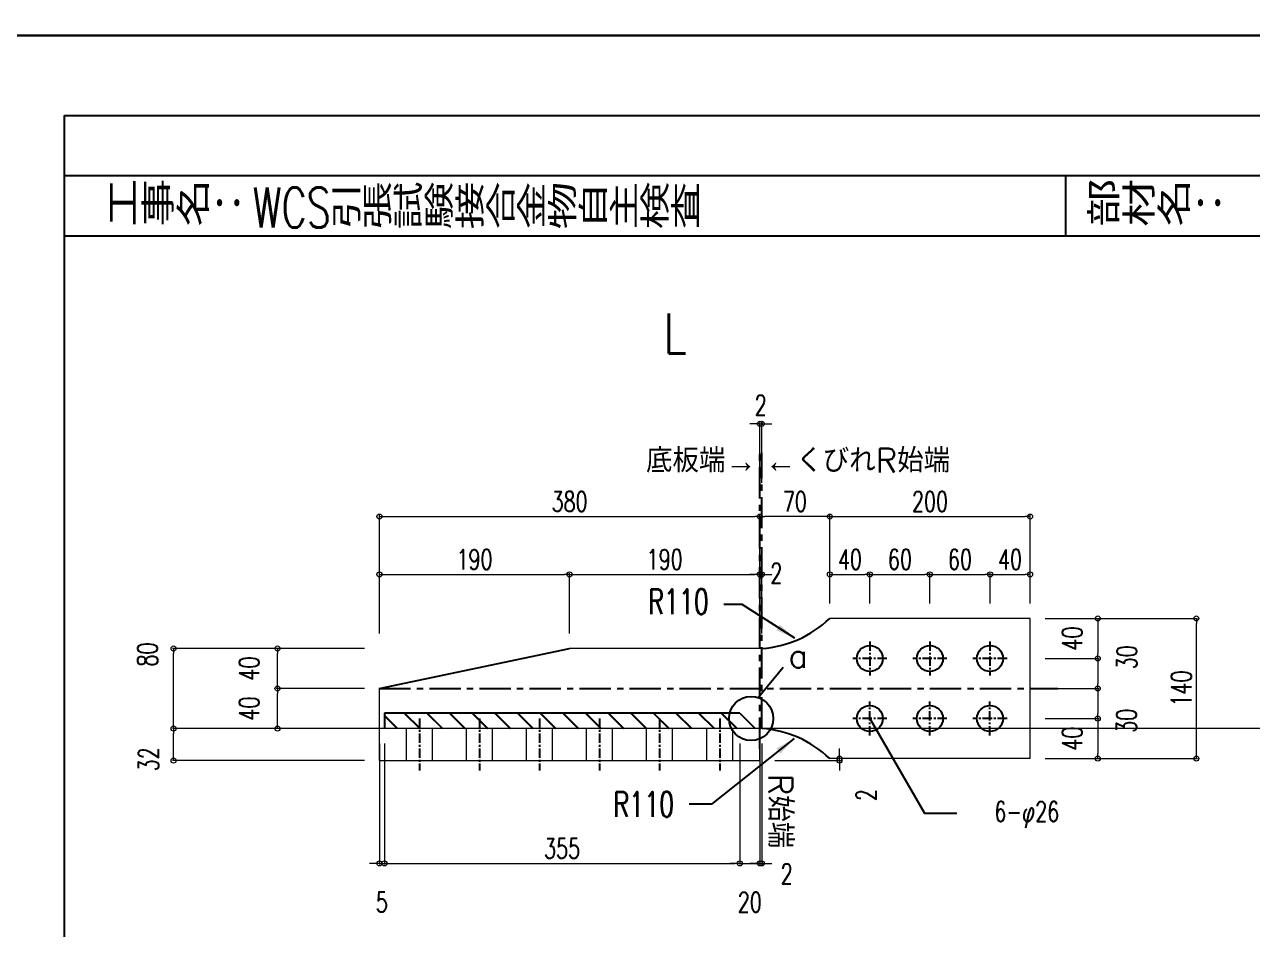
# Model space of a CAD drawing. Header units: millimetres. Extents: x -11384 to 29624, y 0 to 17788.
# Drawn here: x 11229 to 12456, y 1483 to 2387 of the extents above; entities that cross this region are included whole.
import ezdxf
from ezdxf.enums import TextEntityAlignment as Align

# ---------------------------------------------------------------- set-up
doc = ezdxf.new("R2010")
doc.units = ezdxf.units.MM
doc.header["$LTSCALE"] = 5
for name, pattern in [('ACAD_ISO03W100', [30, 12, -18]), ('CENTER1', [10, 6.25, -1.25, 1.25, -1.25]), ('JIS_08_50', [53, 50, -1.125, 0.75, -1.125])]:
    doc.linetypes.add(name, pattern=pattern)
doc.layers.get('0').update_dxf_attribs({"color": 255})
doc.layers.get('DEFPOINTS').update_dxf_attribs({"color": 255})
for name, color, linetype in [('CENTER', 2, 'JIS_08_50'), ('LAYER6', 7, 'Continuous'), ('寸法', 4, 'Continuous'), ('溶接', 241, 'Continuous'), ('補助線', 7, 'ACAD_ISO03W100'), ('金物', 142, 'Continuous')]:
    doc.layers.add(name, color=color, linetype=linetype)
doc.styles.add('KANJI', font='simplex.shx', dxfattribs={"width": 0.7, "bigfont": 'extfont2.shx'})
doc.styles.get("Standard").update_dxf_attribs({"font": 'simplex.shx', "width": 0.7, "height": 2.5, "bigfont": '@extfont2.shx'})
doc.styles.add('SUNPOU', font='simplex.shx', dxfattribs={"width": 0.7, "bigfont": 'extfont2.shx'})
doc.dimstyles.new('コピー(2) - Standard', dxfattribs={"dimtxt": 25, "dimasz": 20, "dimexe": 0.18, "dimexo": 0.0625, "dimgap": 15, "dimtad": 1, "dimdec": 0, "dimzin": 0, "dimdsep": 46, "dimtxsty": 'Standard', "dimblk": 'DOTSMALL', "dimcen": 0.09, "dimadec": 0, "dimazin": 0, "dimtfac": 1, "dimtdec": 0, "dimtofl": 0, "dimtmove": 0, "dimatfit": 3, "dimfxl": 0, "dimtolj": 1, "dimtzin": 0, "dimarcsym": 0})
doc.dimstyles.new('一般寸法-小さめ', dxfattribs={"dimscale": 10, "dimtxt": 2, "dimasz": 0.5, "dimexe": 0.125, "dimexo": 1.5, "dimgap": 0.5, "dimtad": 1, "dimtxsty": 'KANJI', "dimblk": 'ORIGIN', "dimcen": 0, "dimclrd": 256, "dimclre": 256, "dimclrt": 256, "dimadec": 0, "dimazin": 0, "dimtfac": 1, "dimtmove": 2, "dimatfit": 2, "dimfxl": 0, "dimtolj": 2, "dimlwd": 5, "dimlwe": 5, "dimarcsym": 0})

# ---------------------------------------------------------------- blocks, each defined once
blk = doc.blocks.new('_Origin')
at = {"color": 0, "linetype": 'ByBlock', "lineweight": -2}
blk.add_line((0, 0), (-1, 0), dxfattribs=at)
blk.add_circle((0, 0), 0.5, dxfattribs=at)
blk = doc.blocks.new('*D1126')
at = {"layer": 'DEFPOINTS', "color": 0, "transparency": 16777216}
for p in [(11378.1, 1763.7), (11583.6, 1763.7), (11583.6, 1683.7)]:
    blk.add_point(p, dxfattribs=at)
at = {"layer": '寸法', "lineweight": 5, "transparency": 16777216}
for p, q in [((11568.6, 1763.7), (11376.9, 1763.7)), ((11378.1, 1688.7), (11378.1, 1758.7)), ((11568.6, 1683.7), (11376.9, 1683.7))]:
    blk.add_line(p, q, dxfattribs=at)
at = {"layer": '寸法', "lineweight": 5, "transparency": 16777216, "xscale": 5, "yscale": 5, "zscale": 5}
for p, rotation in [((11378.1, 1763.7), 90), ((11378.1, 1683.7), 270)]:
    blk.add_blockref('_Origin', p, dxfattribs=dict(at, rotation=rotation))
at = {"layer": '寸法', "transparency": 16777216, "insert": (11351.9, 1757.7), "char_height": 20, "attachment_point": 5, "rotation": 90, "style": 'KANJI'}
blk.add_mtext('\\A2;80', dxfattribs=at)
blk = doc.blocks.new('*D1139')
at = {"layer": 'DEFPOINTS', "color": 0, "transparency": 16777216}
for p in [(11378.1, 1683.7), (12800.3, 1683.7), (11583.6, 1651.7)]:
    blk.add_point(p, dxfattribs=at)
at = {"layer": '寸法', "lineweight": 5, "transparency": 16777216}
for p, q in [((12785.3, 1683.7), (11376.9, 1683.7)), ((11378.1, 1656.7), (11378.1, 1678.7)), ((11568.6, 1651.7), (11376.9, 1651.7))]:
    blk.add_line(p, q, dxfattribs=at)
at = {"layer": '寸法', "lineweight": 5, "transparency": 16777216, "xscale": 5, "yscale": 5, "zscale": 5}
for p, rotation in [((11378.1, 1683.7), 90), ((11378.1, 1651.7), 270)]:
    blk.add_blockref('_Origin', p, dxfattribs=dict(at, rotation=rotation))
at = {"layer": '寸法', "transparency": 16777216, "insert": (11353.1, 1653), "char_height": 20, "attachment_point": 5, "rotation": 90, "style": 'KANJI'}
blk.add_mtext('\\A2;32', dxfattribs=at)
blk = doc.blocks.new('*D1170')
at = {"layer": 'DEFPOINTS', "color": 0, "transparency": 16777216}
for p in [(11963.6, 1895.5), (11583.6, 1763.7), (11963.6, 1763.7)]:
    blk.add_point(p, dxfattribs=at)
at = {"layer": '寸法', "lineweight": 5, "transparency": 16777216}
for p, q in [((11583.6, 1778.7), (11583.6, 1896.8)), ((11588.6, 1895.5), (11958.6, 1895.5)), ((11963.6, 1778.7), (11963.6, 1896.8))]:
    blk.add_line(p, q, dxfattribs=at)
at = {"layer": '寸法', "lineweight": 5, "transparency": 16777216, "xscale": 5, "yscale": 5, "zscale": 5, "rotation": 180}
blk.add_blockref('_Origin', (11583.6, 1895.5), dxfattribs=at)
at = {"layer": '寸法', "lineweight": 5, "transparency": 16777216, "xscale": 5, "yscale": 5, "zscale": 5}
blk.add_blockref('_Origin', (11963.6, 1895.5), dxfattribs=at)
at = {"layer": '寸法', "transparency": 16777216, "insert": (11773.6, 1910.5), "char_height": 20, "attachment_point": 5, "style": 'KANJI'}
blk.add_mtext('\\A2;380', dxfattribs=at)
blk = doc.blocks.new('*D1171')
at = {"layer": 'DEFPOINTS', "color": 0, "transparency": 16777216}
for p in [(11963.6, 1895.5), (12033.6, 1795.2), (11963.6, 1763.7)]:
    blk.add_point(p, dxfattribs=at)
at = {"layer": '寸法', "lineweight": 5, "transparency": 16777216}
for p, q in [((11963.6, 1778.7), (11963.6, 1896.8)), ((12028.6, 1895.5), (11968.6, 1895.5)), ((12033.6, 1810.2), (12033.6, 1896.8))]:
    blk.add_line(p, q, dxfattribs=at)
at = {"layer": '寸法', "lineweight": 5, "transparency": 16777216, "xscale": 5, "yscale": 5, "zscale": 5, "rotation": 180}
blk.add_blockref('_Origin', (11963.6, 1895.5), dxfattribs=at)
at = {"layer": '寸法', "lineweight": 5, "transparency": 16777216, "xscale": 5, "yscale": 5, "zscale": 5}
blk.add_blockref('_Origin', (12033.6, 1895.5), dxfattribs=at)
at = {"layer": '寸法', "transparency": 16777216, "insert": (11998.6, 1910.5), "char_height": 20, "attachment_point": 5, "style": 'KANJI'}
blk.add_mtext('\\A2;70', dxfattribs=at)
blk = doc.blocks.new('*D1172')
at = {"layer": 'DEFPOINTS', "color": 0, "transparency": 16777216}
for p in [(12233.6, 1793.7), (12399.7, 1793.7), (12233.6, 1653.7)]:
    blk.add_point(p, dxfattribs=at)
at = {"layer": '寸法', "lineweight": 5, "transparency": 16777216}
for p, q in [((12248.6, 1793.7), (12400.9, 1793.7)), ((12399.7, 1658.7), (12399.7, 1788.7)), ((12248.6, 1653.7), (12400.9, 1653.7))]:
    blk.add_line(p, q, dxfattribs=at)
at = {"layer": '寸法', "lineweight": 5, "transparency": 16777216, "xscale": 5, "yscale": 5, "zscale": 5}
for p, rotation in [((12399.7, 1793.7), 90), ((12399.7, 1653.7), 270)]:
    blk.add_blockref('_Origin', p, dxfattribs=dict(at, rotation=rotation))
at = {"layer": '寸法', "transparency": 16777216, "insert": (12384.7, 1723.7), "char_height": 20, "attachment_point": 5, "rotation": 90, "style": 'KANJI'}
blk.add_mtext('\\A2;140', dxfattribs=at)
blk = doc.blocks.new('*D1185')
at = {"layer": 'DEFPOINTS', "color": 0, "transparency": 16777216}
for p in [(12233.6, 1895.5), (12033.6, 1795.2), (12233.6, 1793.7)]:
    blk.add_point(p, dxfattribs=at)
at = {"layer": '寸法', "lineweight": 5, "transparency": 16777216}
for p, q in [((12033.6, 1810.2), (12033.6, 1896.8)), ((12038.6, 1895.5), (12228.6, 1895.5)), ((12233.6, 1808.7), (12233.6, 1896.8))]:
    blk.add_line(p, q, dxfattribs=at)
at = {"layer": '寸法', "lineweight": 5, "transparency": 16777216, "xscale": 5, "yscale": 5, "zscale": 5, "rotation": 180}
blk.add_blockref('_Origin', (12033.6, 1895.5), dxfattribs=at)
at = {"layer": '寸法', "lineweight": 5, "transparency": 16777216, "xscale": 5, "yscale": 5, "zscale": 5}
blk.add_blockref('_Origin', (12233.6, 1895.5), dxfattribs=at)
at = {"layer": '寸法', "transparency": 16777216, "insert": (12133.6, 1910.5), "char_height": 20, "attachment_point": 5, "style": 'KANJI'}
blk.add_mtext('\\A2;200', dxfattribs=at)
blk = doc.blocks.new('*D1173')
at = {"layer": 'DEFPOINTS', "color": 0, "transparency": 16777216}
for p in [(12233.6, 1793.7), (12233.6, 1753.7), (12301.2, 1753.7)]:
    blk.add_point(p, dxfattribs=at)
at = {"layer": '寸法', "lineweight": 5, "transparency": 16777216}
for p, q in [((12248.6, 1793.7), (12302.5, 1793.7)), ((12301.2, 1788.7), (12301.2, 1758.7)), ((12248.6, 1753.7), (12302.5, 1753.7))]:
    blk.add_line(p, q, dxfattribs=at)
at = {"layer": '寸法', "lineweight": 5, "transparency": 16777216, "xscale": 5, "yscale": 5, "zscale": 5}
for p, rotation in [((12301.2, 1793.7), 90), ((12301.2, 1753.7), 270)]:
    blk.add_blockref('_Origin', p, dxfattribs=dict(at, rotation=rotation))
at = {"layer": '寸法', "transparency": 16777216, "insert": (12275.8, 1773.7), "char_height": 20, "attachment_point": 5, "rotation": 90, "style": 'KANJI'}
blk.add_mtext('\\A2;40', dxfattribs=at)
blk = doc.blocks.new('*D1174')
at = {"layer": 'DEFPOINTS', "color": 0, "transparency": 16777216}
for p in [(12233.6, 1693.7), (12233.6, 1653.7), (12301.2, 1653.7)]:
    blk.add_point(p, dxfattribs=at)
at = {"layer": '寸法', "lineweight": 5, "transparency": 16777216}
for p, q in [((12248.6, 1693.7), (12302.5, 1693.7)), ((12301.2, 1688.7), (12301.2, 1658.7)), ((12248.6, 1653.7), (12302.5, 1653.7))]:
    blk.add_line(p, q, dxfattribs=at)
at = {"layer": '寸法', "lineweight": 5, "transparency": 16777216, "xscale": 5, "yscale": 5, "zscale": 5}
for p, rotation in [((12301.2, 1693.7), 90), ((12301.2, 1653.7), 270)]:
    blk.add_blockref('_Origin', p, dxfattribs=dict(at, rotation=rotation))
at = {"layer": '寸法', "transparency": 16777216, "insert": (12275.8, 1673.7), "char_height": 20, "attachment_point": 5, "rotation": 90, "style": 'KANJI'}
blk.add_mtext('\\A2;40', dxfattribs=at)
blk = doc.blocks.new('*D1175')
at = {"layer": 'DEFPOINTS', "color": 0, "transparency": 16777216}
for p in [(11481.8, 1723.7), (11583.6, 1723.7), (11583.6, 1683.7)]:
    blk.add_point(p, dxfattribs=at)
at = {"layer": '寸法', "lineweight": 5, "transparency": 16777216}
for p, q in [((11568.6, 1723.7), (11480.5, 1723.7)), ((11481.8, 1688.7), (11481.8, 1718.7)), ((11568.6, 1683.7), (11480.5, 1683.7))]:
    blk.add_line(p, q, dxfattribs=at)
at = {"layer": '寸法', "lineweight": 5, "transparency": 16777216, "xscale": 5, "yscale": 5, "zscale": 5}
for p, rotation in [((11481.8, 1723.7), 90), ((11481.8, 1683.7), 270)]:
    blk.add_blockref('_Origin', p, dxfattribs=dict(at, rotation=rotation))
at = {"layer": '寸法', "transparency": 16777216, "insert": (11453.6, 1703.7), "char_height": 20, "attachment_point": 5, "rotation": 90, "style": 'KANJI'}
blk.add_mtext('\\A2;40', dxfattribs=at)
blk = doc.blocks.new('*D1176')
at = {"layer": 'DEFPOINTS', "color": 0, "transparency": 16777216}
for p in [(11481.8, 1763.7), (11583.6, 1763.7), (11583.6, 1723.7)]:
    blk.add_point(p, dxfattribs=at)
at = {"layer": '寸法', "lineweight": 5, "transparency": 16777216}
for p, q in [((11568.6, 1763.7), (11480.5, 1763.7)), ((11481.8, 1728.7), (11481.8, 1758.7)), ((11568.6, 1723.7), (11480.5, 1723.7))]:
    blk.add_line(p, q, dxfattribs=at)
at = {"layer": '寸法', "lineweight": 5, "transparency": 16777216, "xscale": 5, "yscale": 5, "zscale": 5}
for p, rotation in [((11481.8, 1763.7), 90), ((11481.8, 1723.7), 270)]:
    blk.add_blockref('_Origin', p, dxfattribs=dict(at, rotation=rotation))
at = {"layer": '寸法', "transparency": 16777216, "insert": (11453.6, 1743.7), "char_height": 20, "attachment_point": 5, "rotation": 90, "style": 'KANJI'}
blk.add_mtext('\\A2;40', dxfattribs=at)
blk = doc.blocks.new('*D1186')
at = {"layer": 'DEFPOINTS', "color": 0, "transparency": 16777216}
for p in [(11963.6, 1651.7), (12033.6, 1653.7), (12043.2, 1653.7)]:
    blk.add_point(p, dxfattribs=at)
at = {"layer": '寸法', "lineweight": 5, "transparency": 16777216}
for p, q in [((12043.2, 1658.7), (12043.2, 1663.7)), ((11978.6, 1651.7), (12044.4, 1651.7)), ((12043.2, 1651.7), (12043.2, 1653.7)), ((12043.2, 1646.7), (12043.2, 1641.7)), ((12048.6, 1653.7), (12044.4, 1653.7))]:
    blk.add_line(p, q, dxfattribs=at)
at = {"layer": '寸法', "lineweight": 5, "transparency": 16777216, "xscale": 5, "yscale": 5, "zscale": 5}
for p, rotation in [((12043.2, 1653.7), 270), ((12043.2, 1651.7), 90)]:
    blk.add_blockref('_Origin', p, dxfattribs=dict(at, rotation=rotation))
at = {"layer": '寸法', "transparency": 16777216, "insert": (12069.9, 1617.3), "char_height": 20, "attachment_point": 5, "rotation": 90, "style": 'KANJI'}
blk.add_mtext('\\A2;2', dxfattribs=at)
blk = doc.blocks.new('_DotSmall')
at = {"color": 0, "linetype": 'ByBlock', "const_width": 0.5}
blk.add_lwpolyline([(-0.0625, 0, 1), (0.0625, 0, 1)], format="xyb", close=True, dxfattribs=at)
blk = doc.blocks.new('*D1177')
at = {"layer": 'DEFPOINTS', "color": 0, "transparency": 16777216}
for p in [(11773.6, 1837.7), (11583.6, 1763.7), (11773.6, 1763.7)]:
    blk.add_point(p, dxfattribs=at)
at = {"layer": '寸法', "lineweight": 5, "transparency": 16777216}
for p, q in [((11583.6, 1778.7), (11583.6, 1839)), ((11588.6, 1837.7), (11768.6, 1837.7)), ((11773.6, 1778.7), (11773.6, 1839))]:
    blk.add_line(p, q, dxfattribs=at)
at = {"layer": '寸法', "lineweight": 5, "transparency": 16777216, "xscale": 5, "yscale": 5, "zscale": 5, "rotation": 180}
blk.add_blockref('_Origin', (11583.6, 1837.7), dxfattribs=at)
at = {"layer": '寸法', "lineweight": 5, "transparency": 16777216, "xscale": 5, "yscale": 5, "zscale": 5}
blk.add_blockref('_Origin', (11773.6, 1837.7), dxfattribs=at)
at = {"layer": '寸法', "transparency": 16777216, "insert": (11678.6, 1852.7), "char_height": 20, "attachment_point": 5, "style": 'KANJI'}
blk.add_mtext('\\A2;190', dxfattribs=at)
blk = doc.blocks.new('*D1178')
at = {"layer": 'DEFPOINTS', "color": 0, "transparency": 16777216}
for p in [(11963.6, 1837.7), (11773.6, 1763.7), (11963.6, 1763.7)]:
    blk.add_point(p, dxfattribs=at)
at = {"layer": '寸法', "lineweight": 5, "transparency": 16777216}
for p, q in [((11773.6, 1778.7), (11773.6, 1839)), ((11778.6, 1837.7), (11958.6, 1837.7)), ((11963.6, 1778.7), (11963.6, 1839))]:
    blk.add_line(p, q, dxfattribs=at)
at = {"layer": '寸法', "lineweight": 5, "transparency": 16777216, "xscale": 5, "yscale": 5, "zscale": 5, "rotation": 180}
blk.add_blockref('_Origin', (11773.6, 1837.7), dxfattribs=at)
at = {"layer": '寸法', "lineweight": 5, "transparency": 16777216, "xscale": 5, "yscale": 5, "zscale": 5}
blk.add_blockref('_Origin', (11963.6, 1837.7), dxfattribs=at)
at = {"layer": '寸法', "transparency": 16777216, "insert": (11868.6, 1852.7), "char_height": 20, "attachment_point": 5, "style": 'KANJI'}
blk.add_mtext('\\A2;190', dxfattribs=at)
blk = doc.blocks.new('*D1179')
at = {"layer": 'DEFPOINTS', "color": 0, "transparency": 16777216}
for p in [(12073.6, 1837.7), (12033.6, 1793.7), (12073.6, 1793.7)]:
    blk.add_point(p, dxfattribs=at)
at = {"layer": '寸法', "lineweight": 5, "transparency": 16777216}
for p, q in [((12033.6, 1808.7), (12033.6, 1839)), ((12038.6, 1837.7), (12068.6, 1837.7)), ((12073.6, 1808.7), (12073.6, 1839))]:
    blk.add_line(p, q, dxfattribs=at)
at = {"layer": '寸法', "lineweight": 5, "transparency": 16777216, "xscale": 5, "yscale": 5, "zscale": 5, "rotation": 180}
blk.add_blockref('_Origin', (12033.6, 1837.7), dxfattribs=at)
at = {"layer": '寸法', "lineweight": 5, "transparency": 16777216, "xscale": 5, "yscale": 5, "zscale": 5}
blk.add_blockref('_Origin', (12073.6, 1837.7), dxfattribs=at)
at = {"layer": '寸法', "transparency": 16777216, "insert": (12053.6, 1852.7), "char_height": 20, "attachment_point": 5, "style": 'KANJI'}
blk.add_mtext('\\A2;40', dxfattribs=at)
blk = doc.blocks.new('*D1180')
at = {"layer": 'DEFPOINTS', "color": 0, "transparency": 16777216}
for p in [(12193.6, 1837.7), (12133.6, 1793.7), (12193.6, 1793.7)]:
    blk.add_point(p, dxfattribs=at)
at = {"layer": '寸法', "lineweight": 5, "transparency": 16777216}
for p, q in [((12133.6, 1808.7), (12133.6, 1839)), ((12138.6, 1837.7), (12188.6, 1837.7)), ((12193.6, 1808.7), (12193.6, 1839))]:
    blk.add_line(p, q, dxfattribs=at)
at = {"layer": '寸法', "lineweight": 5, "transparency": 16777216, "xscale": 5, "yscale": 5, "zscale": 5, "rotation": 180}
blk.add_blockref('_Origin', (12133.6, 1837.7), dxfattribs=at)
at = {"layer": '寸法', "lineweight": 5, "transparency": 16777216, "xscale": 5, "yscale": 5, "zscale": 5}
blk.add_blockref('_Origin', (12193.6, 1837.7), dxfattribs=at)
at = {"layer": '寸法', "transparency": 16777216, "insert": (12163.6, 1852.7), "char_height": 20, "attachment_point": 5, "style": 'KANJI'}
blk.add_mtext('\\A2;60', dxfattribs=at)
blk = doc.blocks.new('*D1181')
at = {"layer": 'DEFPOINTS', "color": 0, "transparency": 16777216}
for p in [(12133.6, 1837.7), (12073.6, 1793.7), (12133.6, 1793.7)]:
    blk.add_point(p, dxfattribs=at)
at = {"layer": '寸法', "lineweight": 5, "transparency": 16777216}
for p, q in [((12073.6, 1808.7), (12073.6, 1839)), ((12078.6, 1837.7), (12128.6, 1837.7)), ((12133.6, 1808.7), (12133.6, 1839))]:
    blk.add_line(p, q, dxfattribs=at)
at = {"layer": '寸法', "lineweight": 5, "transparency": 16777216, "xscale": 5, "yscale": 5, "zscale": 5, "rotation": 180}
blk.add_blockref('_Origin', (12073.6, 1837.7), dxfattribs=at)
at = {"layer": '寸法', "lineweight": 5, "transparency": 16777216, "xscale": 5, "yscale": 5, "zscale": 5}
blk.add_blockref('_Origin', (12133.6, 1837.7), dxfattribs=at)
at = {"layer": '寸法', "transparency": 16777216, "insert": (12103.6, 1852.7), "char_height": 20, "attachment_point": 5, "style": 'KANJI'}
blk.add_mtext('\\A2;60', dxfattribs=at)
blk = doc.blocks.new('*D1182')
at = {"layer": 'DEFPOINTS', "color": 0, "transparency": 16777216}
for p in [(12233.6, 1837.7), (12193.6, 1793.7), (12233.6, 1793.7)]:
    blk.add_point(p, dxfattribs=at)
at = {"layer": '寸法', "lineweight": 5, "transparency": 16777216}
for p, q in [((12193.6, 1808.7), (12193.6, 1839)), ((12198.6, 1837.7), (12228.6, 1837.7)), ((12233.6, 1808.7), (12233.6, 1839))]:
    blk.add_line(p, q, dxfattribs=at)
at = {"layer": '寸法', "lineweight": 5, "transparency": 16777216, "xscale": 5, "yscale": 5, "zscale": 5, "rotation": 180}
blk.add_blockref('_Origin', (12193.6, 1837.7), dxfattribs=at)
at = {"layer": '寸法', "lineweight": 5, "transparency": 16777216, "xscale": 5, "yscale": 5, "zscale": 5}
blk.add_blockref('_Origin', (12233.6, 1837.7), dxfattribs=at)
at = {"layer": '寸法', "transparency": 16777216, "insert": (12213.6, 1852.7), "char_height": 20, "attachment_point": 5, "style": 'KANJI'}
blk.add_mtext('\\A2;40', dxfattribs=at)
blk = doc.blocks.new('*D1183')
at = {"layer": 'DEFPOINTS', "color": 0, "transparency": 16777216}
for p in [(12233.6, 1753.7), (12233.6, 1723.7), (12301.2, 1723.7)]:
    blk.add_point(p, dxfattribs=at)
at = {"layer": '寸法', "lineweight": 5, "transparency": 16777216}
for p, q in [((12248.6, 1753.7), (12302.5, 1753.7)), ((12301.2, 1748.7), (12301.2, 1728.7)), ((12248.6, 1723.7), (12302.5, 1723.7))]:
    blk.add_line(p, q, dxfattribs=at)
at = {"layer": '寸法', "lineweight": 5, "transparency": 16777216, "xscale": 5, "yscale": 5, "zscale": 5}
for p, rotation in [((12301.2, 1753.7), 90), ((12301.2, 1723.7), 270)]:
    blk.add_blockref('_Origin', p, dxfattribs=dict(at, rotation=rotation))
at = {"layer": '寸法', "transparency": 16777216, "insert": (12330.3, 1754.9), "char_height": 20, "attachment_point": 5, "rotation": 90, "style": 'KANJI'}
blk.add_mtext('\\A2;30', dxfattribs=at)
blk = doc.blocks.new('*D1184')
at = {"layer": 'DEFPOINTS', "color": 0, "transparency": 16777216}
for p in [(12233.6, 1723.7), (12233.6, 1693.7), (12301.2, 1693.7)]:
    blk.add_point(p, dxfattribs=at)
at = {"layer": '寸法', "lineweight": 5, "transparency": 16777216}
for p, q in [((12248.6, 1723.7), (12302.5, 1723.7)), ((12301.2, 1718.7), (12301.2, 1698.7)), ((12248.6, 1693.7), (12302.5, 1693.7))]:
    blk.add_line(p, q, dxfattribs=at)
at = {"layer": '寸法', "lineweight": 5, "transparency": 16777216, "xscale": 5, "yscale": 5, "zscale": 5}
for p, rotation in [((12301.2, 1723.7), 90), ((12301.2, 1693.7), 270)]:
    blk.add_blockref('_Origin', p, dxfattribs=dict(at, rotation=rotation))
at = {"layer": '寸法', "transparency": 16777216, "insert": (12330, 1691.5), "char_height": 20, "attachment_point": 5, "rotation": 90, "style": 'KANJI'}
blk.add_mtext('\\A2;30', dxfattribs=at)
blk = doc.blocks.new('*D1187')
at = {"layer": 'DEFPOINTS', "color": 0, "transparency": 16777216}
for p in [(11965.6, 1837.7), (11963.6, 1763.7), (11965.6, 1763.7)]:
    blk.add_point(p, dxfattribs=at)
at = {"layer": '寸法', "lineweight": 5, "transparency": 16777216}
for p, q in [((11958.6, 1837.7), (11953.6, 1837.7)), ((11963.6, 1778.7), (11963.6, 1839)), ((11963.6, 1837.7), (11965.6, 1837.7)), ((11965.6, 1778.7), (11965.6, 1839)), ((11970.6, 1837.7), (11975.6, 1837.7))]:
    blk.add_line(p, q, dxfattribs=at)
at = {"layer": '寸法', "lineweight": 5, "transparency": 16777216, "xscale": 5, "yscale": 5, "zscale": 5}
blk.add_blockref('_Origin', (11963.6, 1837.7), dxfattribs=at)
at = {"layer": '寸法', "lineweight": 5, "transparency": 16777216, "xscale": 5, "yscale": 5, "zscale": 5, "rotation": 180}
blk.add_blockref('_Origin', (11965.6, 1837.7), dxfattribs=at)
at = {"layer": '寸法', "transparency": 16777216, "insert": (11980.1, 1838.8), "char_height": 20, "attachment_point": 5, "style": 'KANJI'}
blk.add_mtext('\\A2;2', dxfattribs=at)
blk = doc.blocks.new('*D1165')
at = {"layer": 'DEFPOINTS', "color": 0, "linetype": 'Continuous', "transparency": 16777216}
for p in [(11583.6, 1683.7), (11588.6, 1664.7), (11588.6, 1549)]:
    blk.add_point(p, dxfattribs=at)
at = {"layer": '寸法', "linetype": 'Continuous', "lineweight": 5, "transparency": 16777216}
for p, q in [((11583.6, 1668.7), (11583.6, 1547.8)), ((11588.6, 1649.7), (11588.6, 1547.8)), ((11578.6, 1549), (11573.6, 1549)), ((11583.6, 1549), (11588.6, 1549)), ((11593.6, 1549), (11598.6, 1549))]:
    blk.add_line(p, q, dxfattribs=at)
at = {"layer": '寸法', "linetype": 'Continuous', "lineweight": 5, "transparency": 16777216, "xscale": 5, "yscale": 5, "zscale": 5}
blk.add_blockref('_Origin', (11583.6, 1549), dxfattribs=at)
at = {"layer": '寸法', "linetype": 'Continuous', "lineweight": 5, "transparency": 16777216, "xscale": 5, "yscale": 5, "zscale": 5, "rotation": 180}
blk.add_blockref('_Origin', (11588.6, 1549), dxfattribs=at)
at = {"layer": '寸法', "linetype": 'Continuous', "transparency": 16777216, "insert": (11586.1, 1510.3), "char_height": 20, "attachment_point": 5, "style": 'KANJI'}
blk.add_mtext('\\A2;5', dxfattribs=at)
blk = doc.blocks.new('*D1166')
at = {"layer": 'DEFPOINTS', "color": 0, "linetype": 'Continuous', "transparency": 16777216}
for p in [(11588.6, 1683.7), (11943.6, 1683.7), (11943.6, 1549)]:
    blk.add_point(p, dxfattribs=at)
at = {"layer": '寸法', "linetype": 'Continuous', "lineweight": 5, "transparency": 16777216}
for p, q in [((11588.6, 1668.7), (11588.6, 1547.8)), ((11943.6, 1668.7), (11943.6, 1547.8)), ((11593.6, 1549), (11938.6, 1549))]:
    blk.add_line(p, q, dxfattribs=at)
at = {"layer": '寸法', "linetype": 'Continuous', "lineweight": 5, "transparency": 16777216, "xscale": 5, "yscale": 5, "zscale": 5, "rotation": 180}
blk.add_blockref('_Origin', (11588.6, 1549), dxfattribs=at)
at = {"layer": '寸法', "linetype": 'Continuous', "lineweight": 5, "transparency": 16777216, "xscale": 5, "yscale": 5, "zscale": 5}
blk.add_blockref('_Origin', (11943.6, 1549), dxfattribs=at)
at = {"layer": '寸法', "linetype": 'Continuous', "transparency": 16777216, "insert": (11766.1, 1564), "char_height": 20, "attachment_point": 5, "style": 'KANJI'}
blk.add_mtext('\\A2;355', dxfattribs=at)
blk = doc.blocks.new('*D1167')
at = {"layer": 'DEFPOINTS', "color": 0, "linetype": 'Continuous', "transparency": 16777216}
for p in [(11943.6, 1683.7), (11963.6, 1683.7), (11963.6, 1549)]:
    blk.add_point(p, dxfattribs=at)
at = {"layer": '寸法', "linetype": 'Continuous', "lineweight": 5, "transparency": 16777216}
for p, q in [((11943.6, 1668.7), (11943.6, 1547.8)), ((11963.6, 1668.7), (11963.6, 1547.8)), ((11938.6, 1549), (11933.6, 1549)), ((11943.6, 1549), (11963.6, 1549)), ((11968.6, 1549), (11973.6, 1549))]:
    blk.add_line(p, q, dxfattribs=at)
at = {"layer": '寸法', "linetype": 'Continuous', "lineweight": 5, "transparency": 16777216, "xscale": 5, "yscale": 5, "zscale": 5}
blk.add_blockref('_Origin', (11943.6, 1549), dxfattribs=at)
at = {"layer": '寸法', "linetype": 'Continuous', "lineweight": 5, "transparency": 16777216, "xscale": 5, "yscale": 5, "zscale": 5, "rotation": 180}
blk.add_blockref('_Origin', (11963.6, 1549), dxfattribs=at)
at = {"layer": '寸法', "linetype": 'Continuous', "transparency": 16777216, "insert": (11953.6, 1510.3), "char_height": 20, "attachment_point": 5, "style": 'KANJI'}
blk.add_mtext('\\A2;20', dxfattribs=at)
blk = doc.blocks.new('*D1168')
at = {"layer": 'DEFPOINTS', "color": 0, "linetype": 'Continuous', "transparency": 16777216}
for p in [(11963.6, 1683.7), (11965.6, 1683.7), (11965.6, 1549)]:
    blk.add_point(p, dxfattribs=at)
at = {"layer": '寸法', "linetype": 'Continuous', "lineweight": 5, "transparency": 16777216}
for p, q in [((11963.6, 1668.7), (11963.6, 1547.8)), ((11965.6, 1668.7), (11965.6, 1547.8)), ((11958.6, 1549), (11953.6, 1549)), ((11963.6, 1549), (11965.6, 1549)), ((11970.6, 1549), (11975.6, 1549))]:
    blk.add_line(p, q, dxfattribs=at)
at = {"layer": '寸法', "linetype": 'Continuous', "lineweight": 5, "transparency": 16777216, "xscale": 5, "yscale": 5, "zscale": 5}
blk.add_blockref('_Origin', (11963.6, 1549), dxfattribs=at)
at = {"layer": '寸法', "linetype": 'Continuous', "lineweight": 5, "transparency": 16777216, "xscale": 5, "yscale": 5, "zscale": 5, "rotation": 180}
blk.add_blockref('_Origin', (11965.6, 1549), dxfattribs=at)
at = {"layer": '寸法', "linetype": 'Continuous', "transparency": 16777216, "insert": (11990.5, 1538.5), "char_height": 20, "attachment_point": 5, "style": 'KANJI'}
blk.add_mtext('\\A2;2', dxfattribs=at)
blk = doc.blocks.new('*D1169')
at = {"layer": 'DEFPOINTS', "color": 0, "transparency": 16777216}
for p in [(11965.6, 1988.1), (11963.6, 1914.1), (11965.6, 1914.1)]:
    blk.add_point(p, dxfattribs=at)
at = {"layer": '寸法', "lineweight": 5, "transparency": 16777216}
for p, q in [((11958.6, 1988.1), (11953.6, 1988.1)), ((11963.6, 1929.1), (11963.6, 1989.4)), ((11963.6, 1988.1), (11965.6, 1988.1)), ((11965.6, 1929.1), (11965.6, 1989.4)), ((11970.6, 1988.1), (11975.6, 1988.1))]:
    blk.add_line(p, q, dxfattribs=at)
at = {"layer": '寸法', "lineweight": 5, "transparency": 16777216, "xscale": 5, "yscale": 5, "zscale": 5}
blk.add_blockref('_Origin', (11963.6, 1988.1), dxfattribs=at)
at = {"layer": '寸法', "lineweight": 5, "transparency": 16777216, "xscale": 5, "yscale": 5, "zscale": 5, "rotation": 180}
blk.add_blockref('_Origin', (11965.6, 1988.1), dxfattribs=at)
at = {"layer": '寸法', "transparency": 16777216, "insert": (11964.5, 2006.6), "char_height": 20, "attachment_point": 5, "style": 'KANJI'}
blk.add_mtext('\\A2;2', dxfattribs=at)

msp = doc.modelspace()

# ---------------------------------------------------------------- hatches: boundary and pattern name
at = {"layer": '溶接', "ltscale": 6}
h = msp.add_hatch(dxfattribs=at)
h.set_pattern_fill('JIS_LC_20', color=256, scale=0.8, angle=90)
h.set_pattern_definition([(135, (9679.567, -1395.273), (-11.31371, -11.31371), []), (135, (9679.567, -1394.953), (-11.31371, -11.31371), [])])
h.paths.add_polyline_path([(11767.567, 1683.727), (11588.567, 1683.727), (11588.567, 1699.227), (11767.567, 1699.227)])
h.paths.add_polyline_path([(11943.567, 1683.727), (11767.567, 1683.727), (11767.567, 1699.227), (11943.567, 1699.227)])
h.paths.add_polyline_path([(11941.567, 1683.727), (11943.567, 1689.727)], flags=17)

# ---------------------------------------------------------------- linework, layer by layer
at = {"linetype": 'Continuous', "lineweight": -3}
for p, q in [((11269.183, 2236), (14473.183, 2236)), ((12269.183, 2176), (12269.183, 2236)), ((11269.183, 2176), (14473.183, 2176))]:
    msp.add_line(p, q, dxfattribs=at)
for points in [[(11189.183, 4752), (14553.183, 4752), (14553.183, 2376), (11189.183, 2376)], [(11189.183, 2376), (14553.183, 2376), (14553.183, 0), (11189.183, 0)], [(11269.183, 2296), (14473.183, 2296), (14473.183, 80), (11269.183, 80)]]:
    msp.add_lwpolyline(points, close=True, dxfattribs=at)
at = {"layer": 'CENTER', "linetype": 'CENTER1'}
msp.add_line((11583.567, 1723.727), (12261.221, 1723.727), dxfattribs=at)
at = {"layer": '寸法', "linetype": 'CENTER1'}
for p, q in [((11963.567, 1663.564), (11963.567, 1959.216)), ((11965.567, 1683.727), (11965.567, 1959.216))]:
    msp.add_line(p, q, dxfattribs=at)
at = {"layer": '寸法', "linetype": 'CENTER1', "ltscale": 0.3}
for p, q in [((12073.567, 1770.727), (12073.567, 1736.727)), ((12133.567, 1770.727), (12133.567, 1736.727)), ((12193.567, 1770.727), (12193.567, 1736.727)), ((12090.567, 1753.727), (12056.567, 1753.727)), ((12150.567, 1753.727), (12116.567, 1753.727)), ((12210.567, 1753.727), (12176.567, 1753.727)), ((12073.567, 1676.727), (12073.567, 1710.727)), ((12133.567, 1676.727), (12133.567, 1710.727)), ((12193.567, 1676.727), (12193.567, 1710.727)), ((11623.567, 1693.727), (11623.567, 1641.727)), ((11683.567, 1693.727), (11683.567, 1641.727)), ((11743.567, 1693.727), (11743.567, 1641.727)), ((11803.567, 1693.727), (11803.567, 1641.727)), ((11863.567, 1693.727), (11863.567, 1641.727)), ((11923.567, 1693.727), (11923.567, 1641.727)), ((12090.567, 1693.727), (12056.567, 1693.727)), ((12150.567, 1693.727), (12116.567, 1693.727)), ((12210.567, 1693.727), (12176.567, 1693.727))]:
    msp.add_line(p, q, dxfattribs=at)
at = {"layer": '寸法', "ltscale": 4}
msp.add_line((11961.916, 1714.616), (11986.953, 1745.003), dxfattribs=at)
at = {"layer": '寸法'}
for p, q in [((12073.567, 1693.727), (12128.211, 1599.081)), ((12128.211, 1599.081), (12160.358, 1599.081))]:
    msp.add_line(p, q, dxfattribs=at)
at = {"layer": '寸法', "linetype": 'Continuous'}
msp.add_circle((11954.91, 1693.719), 22.04, dxfattribs=at)
at = {"layer": '溶接'}
msp.add_line((11943.567, 1699.227), (11588.567, 1699.227), dxfattribs=at)
at = {"layer": '溶接', "linetype": 'Continuous'}
for p, q in [((11588.567, 1699.227), (11588.567, 1683.727)), ((11943.567, 1699.227), (11959.067, 1683.727))]:
    msp.add_line(p, q, dxfattribs=at)
at = {"layer": '補助線', "lineweight": 18}
for p, q in [((11610.567, 1651.727), (11610.567, 1683.727)), ((11636.567, 1651.727), (11636.567, 1683.727)), ((11670.567, 1651.727), (11670.567, 1683.727)), ((11696.567, 1651.727), (11696.567, 1683.727)), ((11730.567, 1651.727), (11730.567, 1683.727)), ((11756.567, 1651.727), (11756.567, 1683.727)), ((11790.567, 1651.727), (11790.567, 1683.727)), ((11816.567, 1651.727), (11816.567, 1683.727)), ((11850.567, 1651.727), (11850.567, 1683.727)), ((11876.567, 1651.727), (11876.567, 1683.727)), ((11910.567, 1651.727), (11910.567, 1683.727)), ((11936.567, 1651.727), (11936.567, 1683.727))]:
    msp.add_line(p, q, dxfattribs=at)
at = {"layer": '金物', "lineweight": 18}
for p, q in [((12233.567, 1793.727), (12033.567, 1793.727)), ((12233.567, 1653.727), (12233.567, 1793.727)), ((11965.567, 1763.727), (11773.567, 1763.727)), ((11583.567, 1723.727), (11583.567, 1683.727)), ((11583.567, 1683.727), (11583.567, 1651.727)), ((11965.567, 1683.727), (11583.567, 1683.727)), ((11963.567, 1651.727), (11963.567, 1683.727)), ((11583.567, 1651.727), (11963.567, 1651.727)), ((12233.567, 1653.727), (12033.567, 1653.727))]:
    msp.add_line(p, q, dxfattribs=at)
at = {"layer": '金物'}
msp.add_line((11583.567, 1723.727), (11773.567, 1763.727), dxfattribs=at)
at = {"layer": '金物', "ltscale": 2.5}
for centre in [(12073.567, 1753.727), (12133.567, 1753.727), (12193.567, 1753.727), (12073.567, 1693.727), (12133.567, 1693.727), (12193.567, 1693.727)]:
    msp.add_circle(centre, 13, dxfattribs=at)
at = {"layer": '金物', "ltscale": 2}
for centre, start, end in [((11957.777, 1873.451), 274.060941, 313.550946), ((11957.777, 1574.003), 46.449054, 85.939059)]:
    msp.add_arc(centre, 110, start, end, dxfattribs=at)

# ---------------------------------------------------------------- texts
at = {"layer": 'LAYER6', "color": 0, "linetype": 'Continuous', "lineweight": -3, "width": 0.8}
for s, p in [('工事名：', (11309.191, 2186.926)), ('部材名：', (12289.017, 2186.926)), ('L', (11867.368, 2058.216))]:
    msp.add_text(s, height=40, dxfattribs=at).set_placement(p)
at = {"layer": 'LAYER6', "color": 0, "linetype": 'Continuous', "lineweight": -3, "insert": (11457.04, 2224.098), "char_height": 40, "width": 924.29947, "attachment_point": 1}
msp.add_mtext('WCS引張試験接合金物自主検査', dxfattribs=at)
at = {"layer": '寸法', "ltscale": 4, "style": 'SUNPOU'}
for s, p in [('底板端→', (11849.997, 1939.56)), ('←くびれR始端', (11968.707, 1939.56))]:
    msp.add_text(s, height=24, dxfattribs=at).set_placement(p)
msp.add_text('a', height=24, dxfattribs=at).set_placement((12011.697, 1756.503), align=Align.MIDDLE_RIGHT)
msp.add_text('R始端', height=24, rotation=270, dxfattribs=at).set_placement((11972.206, 1638.618))
at = {"layer": '寸法', "width": 98.97993}
for s, insert, char_height, attachment_point in [('\\A1;R110', (11912.786, 1798.053), 25, 9), ('R110', (11878.028, 1620.655), 25, 3), ('6-φ26', (12262.745, 1610.805), 20, 3)]:
    msp.add_mtext(s, dxfattribs=dict(at, insert=insert, char_height=char_height, attachment_point=attachment_point))

# ---------------------------------------------------------------- dimensions: what is measured, and where the dimension line sits
at = {"layer": '寸法'}
for base, p1, p2, picture, middle in [((11965.567, 1988.102), (11963.567, 1914.08), (11965.567, 1914.08), '*D1169', (11964.451, 2006.631)), ((11965.567, 1837.749), (11963.567, 1763.727), (11965.567, 1763.727), '*D1187', (11980.135, 1838.828))]:
    dim = msp.add_linear_dim(base=base, p1=p1, p2=p2, dimstyle='一般寸法-小さめ', dxfattribs=at)
    dim.commit()
    dim.dimension.update_dxf_attribs({"geometry": picture, "text_midpoint": middle, "dimtype": 160})
for base, p1, p2, picture, middle in [((11963.567, 1895.522), (11583.567, 1763.727), (11963.567, 1763.727), '*D1170', (11773.567, 1910.522)), ((11963.567, 1895.522), (12033.567, 1795.227), (11963.567, 1763.727), '*D1171', (11998.567, 1910.522)), ((12233.567, 1895.522), (12033.567, 1795.227), (12233.567, 1793.727), '*D1185', (12133.567, 1910.522)), ((11773.567, 1837.749), (11583.567, 1763.727), (11773.567, 1763.727), '*D1177', (11678.567, 1852.749)), ((11963.567, 1837.749), (11773.567, 1763.727), (11963.567, 1763.727), '*D1178', (11868.567, 1852.749)), ((12073.567, 1837.749), (12033.567, 1793.727), (12073.567, 1793.727), '*D1179', (12053.567, 1852.749)), ((12133.567, 1837.749), (12073.567, 1793.727), (12133.567, 1793.727), '*D1181', (12103.567, 1852.749)), ((12193.567, 1837.749), (12133.567, 1793.727), (12193.567, 1793.727), '*D1180', (12163.567, 1852.749)), ((12233.567, 1837.749), (12193.567, 1793.727), (12233.567, 1793.727), '*D1182', (12213.567, 1852.749))]:
    dim = msp.add_linear_dim(base=base, p1=p1, p2=p2, dimstyle='一般寸法-小さめ', dxfattribs=at)
    dim.commit()
    dim.dimension.update_dxf_attribs({"geometry": picture, "text_midpoint": middle})
dim = msp.add_linear_dim(base=(12399.687, 1793.727), p1=(12233.567, 1653.727), p2=(12233.567, 1793.727), angle=270, dimstyle='一般寸法-小さめ', dxfattribs=at)
dim.commit()
dim.dimension.update_dxf_attribs({"geometry": '*D1172', "text_midpoint": (12384.687, 1723.727)})
for base, p1, p2, angle, picture, middle in [((12301.221, 1753.727), (12233.567, 1793.727), (12233.567, 1753.727), 90, '*D1173', (12275.815, 1773.727)), ((11378.14, 1763.727), (11583.567, 1683.727), (11583.567, 1763.727), 270, '*D1126', (11351.89, 1757.654)), ((11481.759, 1763.727), (11583.567, 1723.727), (11583.567, 1763.727), 270, '*D1176', (11453.605, 1743.727)), ((12301.221, 1723.727), (12233.567, 1753.727), (12233.567, 1723.727), 90, '*D1183', (12330.293, 1754.931)), ((11481.759, 1723.727), (11583.567, 1683.727), (11583.567, 1723.727), 270, '*D1175', (11453.605, 1703.727)), ((12301.221, 1693.727), (12233.567, 1723.727), (12233.567, 1693.727), 90, '*D1184', (12329.96, 1691.524)), ((12301.221, 1653.727), (12233.567, 1693.727), (12233.567, 1653.727), 90, '*D1174', (12275.815, 1673.727)), ((11378.14, 1683.727), (11583.567, 1651.727), (12800.325, 1683.727), 270, '*D1139', (11353.14, 1652.971)), ((12043.194, 1653.727), (11963.567, 1651.727), (12033.567, 1653.727), 90, '*D1186', (12069.934, 1617.297))]:
    dim = msp.add_linear_dim(base=base, p1=p1, p2=p2, angle=angle, dimstyle='一般寸法-小さめ', dxfattribs=at)
    dim.commit()
    dim.dimension.update_dxf_attribs({"geometry": picture, "text_midpoint": middle, "dimtype": 160})
at = {"layer": '寸法', "linetype": 'Continuous'}
for base, p1, p2, picture, middle in [((11588.567, 1549.042), (11583.567, 1683.727), (11588.567, 1664.727), '*D1165', (11586.067, 1510.292)), ((11943.567, 1549.042), (11588.567, 1683.727), (11943.567, 1683.727), '*D1166', (11766.067, 1564.042)), ((11963.567, 1549.042), (11943.567, 1683.727), (11963.567, 1683.727), '*D1167', (11953.567, 1510.292))]:
    dim = msp.add_linear_dim(base=base, p1=p1, p2=p2, dimstyle='一般寸法-小さめ', dxfattribs=at)
    dim.commit()
    dim.dimension.update_dxf_attribs({"geometry": picture, "text_midpoint": middle})
dim = msp.add_linear_dim(base=(11965.567, 1549.042), p1=(11963.567, 1683.727), p2=(11965.567, 1683.727), dimstyle='一般寸法-小さめ', dxfattribs=at)
dim.commit()
dim.dimension.update_dxf_attribs({"geometry": '*D1168', "text_midpoint": (11990.489, 1538.517), "dimtype": 160})

# ---------------------------------------------------------------- leaders
at = {"layer": '寸法', "annotation_type": 0, "has_hookline": 1, "hookline_direction": 1, "text_width": 55.833}
for points in [[(11998.726, 1773.99), (11946.061, 1807.579), (11927.786, 1807.579)], [(11997.903, 1673.664), (11915.421, 1608.155), (11893.028, 1608.155)]]:
    msp.add_leader(points, dimstyle='コピー(2) - Standard', override={"dimgap": 15, "dimtad": 0}, dxfattribs=at)

doc.saveas('drawing.dxf')
